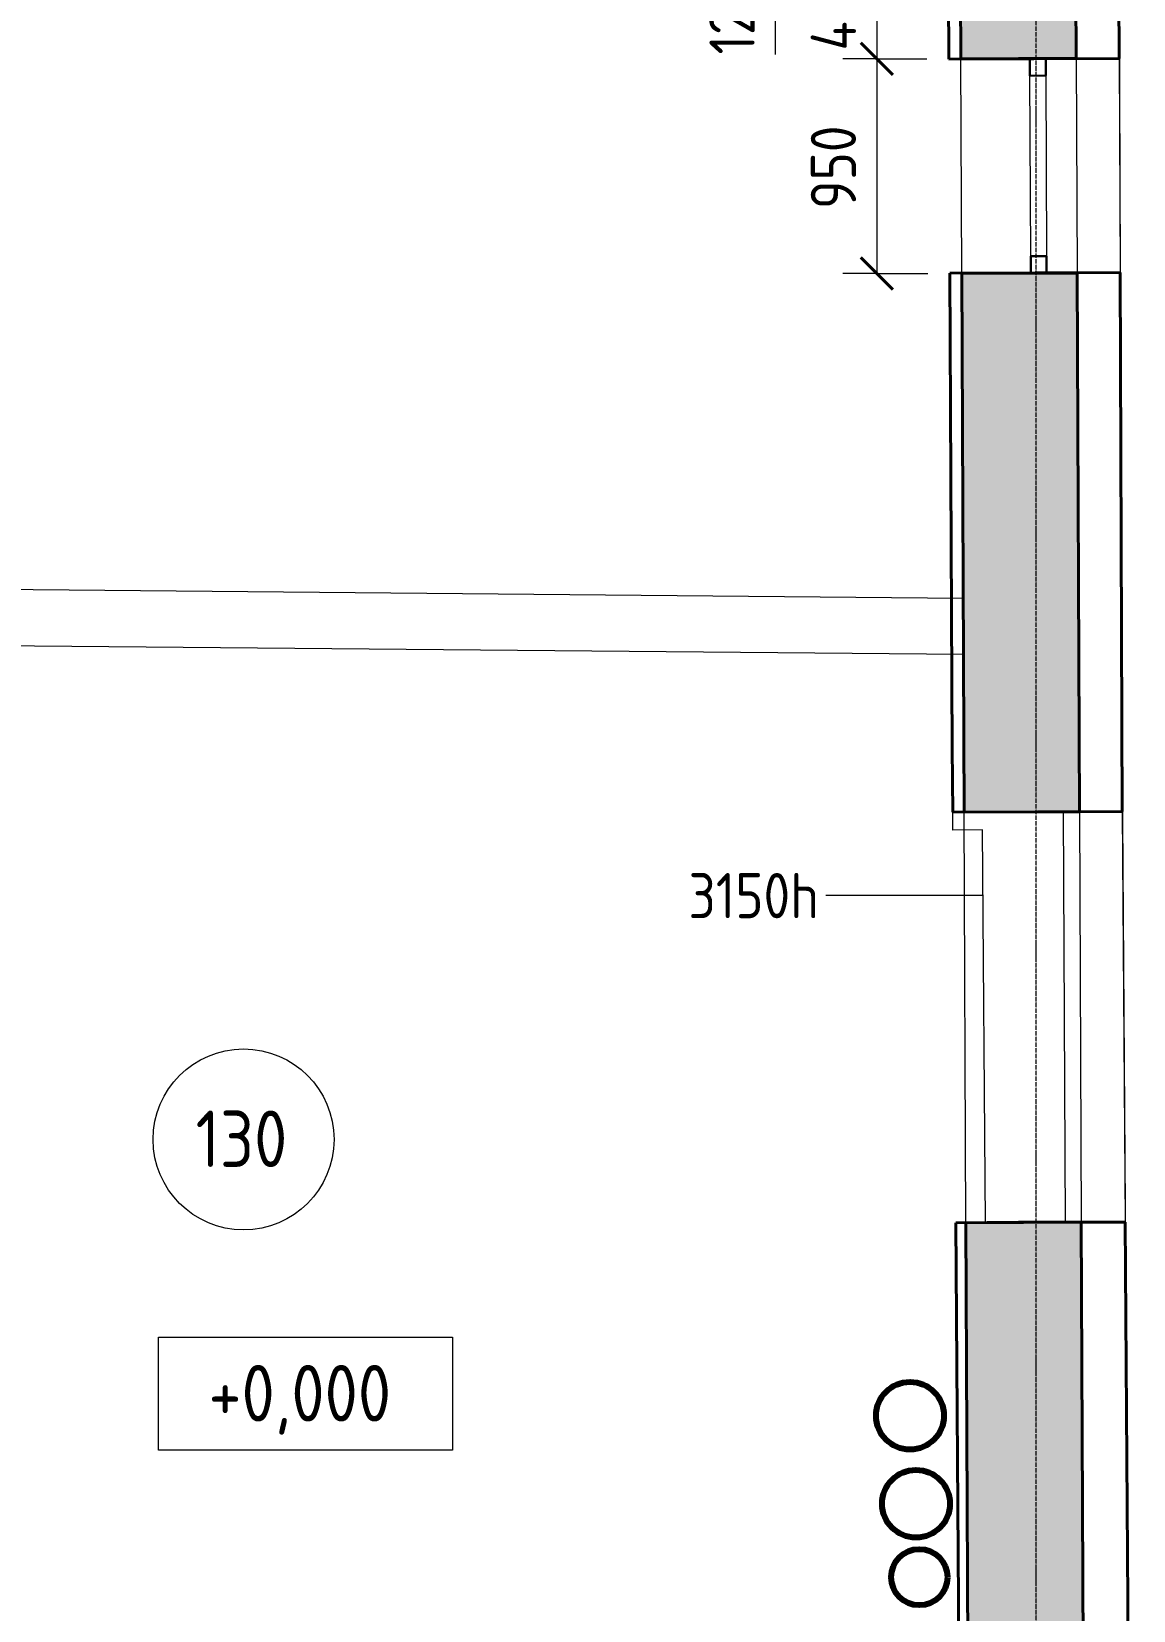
# Model space of a CAD drawing. Header units: millimetres. Extents: x -11886 to 68941, y -8130 to 45506.
# Drawn here: x 51468 to 56339, y 24425 to 31407 of the extents above; entities that cross this region are included whole.
import ezdxf

# ---------------------------------------------------------------- set-up
doc = ezdxf.new("R2010")
doc.units = ezdxf.units.MM
doc.linetypes.add('ADSK_Линия сетки', pattern=[25, 20, -2.5, 0, -2.5])
for name, color, linetype, lineweight in [('Аннотация', 7, 'Continuous', 9), ('Витраж', 7, 'Continuous', 18), ('Марки помещений', 7, 'Continuous', 20), ('Оси', 7, 'Continuous', 9), ('Отметки', 7, 'Continuous', 9), ('Перекрытие', 7, 'Continuous', 18), ('Размеры', 7, 'Continuous', 9), ('Размеры-100', 7, 'Continuous', 9), ('Стены', 7, 'Continuous', 18), ('Стены наружные', 7, 'Continuous', 18), ('стояки', 7, 'Continuous', 9)]:
    doc.layers.add(name, color=color, linetype=linetype, lineweight=lineweight)
for name, color, linetype, lineweight, true_color in [('Линии', 7, 'Continuous', 9, 0x00a600), ('планы со стояками отопление_dwg', 7, 'Continuous', 9, 0x767676), ('Стены разрез', 7, 'Continuous', 40, 0xbb5389)]:
    doc.layers.add(name, color=color, linetype=linetype, lineweight=lineweight, true_color=true_color)
doc.styles.add('GOST Common_1', font='GOST_Common.ttf', dxfattribs={"width": 0.9, "height": 200})
doc.styles.add('GOST Common_2', font='GOST_Common.ttf', dxfattribs={"width": 0.9, "height": 250})
doc.dimstyles.new('ADSK_Основной_2_мм_Округление_до_1_мм_1', dxfattribs={"dimscale": 304.8, "dimtxt": 201.142999, "dimasz": 0.463911, "dimexe": 0.492126, "dimexo": 0.492126, "dimgap": 0.098425, "dimtad": 1, "dimdec": 0, "dimdsep": 46, "dimtxsty": 'GOST Common_1', "dimblk1": 'OBLIQUE', "dimblk2": 'OBLIQUE', "dimsah": 1, "dimcen": 0.09, "dimdle": 0.492126, "dimazin": 2, "dimtfac": 1, "dimtdec": 4, "dimtix": 1, "dimtmove": 1, "dimatfit": 3, "dimfxl": 1, "dimtvp": 1, "dimtolj": 1, "dimtzin": 0, "dimlwd": 20, "dimlwe": 20, "dimarcsym": 2})
doc.dimstyles.new('ADSK_Основной_2_мм_Округление_до_1_мм_2', dxfattribs={"dimscale": 304.8, "dimtxt": 201.142999, "dimasz": 0.463911, "dimexe": 0.492126, "dimexo": 0.492126, "dimgap": 0.098425, "dimtad": 1, "dimdec": 0, "dimdsep": 46, "dimtxsty": 'GOST Common_1', "dimblk1": 'OBLIQUE', "dimblk2": 'OBLIQUE', "dimsah": 1, "dimcen": 0.09, "dimdle": 0.492126, "dimazin": 2, "dimtfac": 1, "dimtdec": 4, "dimtix": 1, "dimtmove": 0, "dimatfit": 3, "dimfxl": 1, "dimtvp": 1, "dimtolj": 1, "dimtzin": 0, "dimlwd": 20, "dimlwe": 20, "dimarcsym": 2})

# ---------------------------------------------------------------- blocks, each defined once
blk = doc.blocks.new('Существующие стены 1 эт - Существующие стены 1 эт-653793-01 План 1-го этажа кладочный')
at = {"layer": 'Стены', "color": 243, "true_color": 0xbb5389}
for p, q in [((56256.8, 36643.2), (56287.6, 28354.9)), ((56086.6, 31287.8), (56276.7, 31288.5)), ((56276.7, 31288.5), (56280.2, 30341.5)), ((56280.2, 30341.5), (56090.7, 30340.8)), ((56287.6, 28354.9), (56339.4, 20901.7)), ((55591, 27954.9), (55540.6, 27954.7)), ((55541.2, 27876.5), (55540.6, 27954.7)), ((56290.3, 27958), (56101, 27957.1)), ((56290.3, 27958), (56303, 26143)), ((55672.6, 27877.5), (55541.2, 27876.5)), ((55685.1, 26140.6), (55672.6, 27877.5)), ((55831.6, 26141.6), (55685.1, 26140.6)), ((55971.6, 26142.6), (55831.6, 26141.6)), ((55971.6, 26142.6), (55971.6, 26141.6)), ((56108.8, 26142.2), (56303, 26143))]:
    blk.add_line(p, q, dxfattribs=at)
at = {"layer": 'Стены разрез'}
for p, q in [((55507.4, 34638.6), (55523.7, 31285.7)), ((56264.1, 34681.5), (56276.7, 31288.5)), ((56276.7, 31288.5), (55523.7, 31285.7)), ((55528.3, 30338.7), (56280.2, 30341.5)), ((55528.3, 30338.7), (55538.6, 28238.6)), ((56287.6, 28354.9), (56280.2, 30341.5)), ((56290.3, 27958), (56287.6, 28354.9)), ((55538.6, 28238.6), (55540.6, 27954.7)), ((56290.3, 27958), (55540.6, 27954.7)), ((55553.7, 26139.6), (55831.6, 26141.6)), ((55553.7, 26139.6), (55570.7, 23790.1)), ((55971.6, 26142.6), (55831.6, 26141.6)), ((56303, 26143), (55971.6, 26141.6)), ((55971.6, 26142.6), (55971.6, 26141.6)), ((56303, 26143), (56319.6, 23747.9))]:
    blk.add_line(p, q, dxfattribs=at)
blk = doc.blocks.new('Прямоугольный импост - 70х20_56мм-V114-01 План 1-го этажа кладочный')
at = {"layer": 'Витраж', "lineweight": 30}
for p, q in [((-76, 35), (0, 35)), ((-76, -35), (-76, 35)), ((0, 35), (0, -35)), ((0, -35), (-76, -35))]:
    blk.add_line(p, q, dxfattribs=at)
blk = doc.blocks.new('Прямоугольный импост - 70х20_56мм-V115-01 План 1-го этажа кладочный')
at = {"layer": 'Витраж', "lineweight": 30}
for p, q in [((0, 35), (-76, 35)), ((-76, 35), (-76, -35)), ((0, -35), (0, 35)), ((-76, -35), (0, -35))]:
    blk.add_line(p, q, dxfattribs=at)
blk = doc.blocks.new('Прямоугольный импост - 70х60мм-1256187-01 План 1-го этажа кладочный')
at = {"layer": 'Витраж'}
for p, q in [((55885.4, 30414.3), (55881.9, 31212.3)), ((55951.9, 31212.6), (55955.4, 30414.6))]:
    blk.add_line(p, q, dxfattribs=at)
blk = doc.blocks.new('планы со стояками отопление_dwg-1484427-01 План 1-го этажа кладочный')
at = {"layer": 'стояки', "color": 116, "lineweight": 80, "true_color": 0x007f3f}
blk.add_circle((227747.2, 181363.3), 149.9, dxfattribs=at)
at = {"layer": 'стояки', "color": 6, "lineweight": 80, "true_color": 0xff00ff}
blk.add_circle((227773.6, 180974), 149.9, dxfattribs=at)
at = {"layer": 'стояки', "color": 246, "lineweight": 80, "true_color": 0x7f001f}
blk.add_circle((227788.2, 180649.3), 124.3, dxfattribs=at)
blk = doc.blocks.new('ADSK_Марка_Помещение_ОдноЗначение - Номер-247393-01 План 1-го этажа кладочный')
at = {"layer": 'Марки помещений'}
blk.add_circle((0, 0), 4, dxfattribs=at)
blk = doc.blocks.new('DIMBLOCK568-01 План 1-го этажа кладочный')
at = {"layer": 'Размеры-100', "lineweight": 20, "transparency": 16777216}
for p, q in [((55204.3, 31988.1), (55204.3, 31718.1)), ((54756.3, 31647.3), (55204.3, 31778.1)), ((55204.3, 31838.1), (55154.3, 31838.1)), ((55204.3, 31838.1), (55354.3, 31838.1)), ((55204.3, 31718.1), (55154.3, 31718.1)), ((55204.3, 31718.1), (55354.3, 31718.1)), ((54756.3, 31306.4), (54756.3, 31647.3))]:
    blk.add_line(p, q, dxfattribs=at)
at = {"layer": 'Размеры-100', "lineweight": 40, "transparency": 16777216}
for p, q in [((55204.3, 31838.1), (55133.6, 31908.8)), ((55204.3, 31718.1), (55133.6, 31788.8)), ((55204.3, 31838.1), (55275, 31767.4)), ((55204.3, 31718.1), (55275, 31647.4))]:
    blk.add_line(p, q, dxfattribs=at)
at = {"layer": 'Размеры-100', "color": 0, "lineweight": 20, "transparency": 16777216, "insert": (54464.9, 31306.4), "char_height": 200, "width": 409.104, "attachment_point": 1, "rotation": 90, "line_spacing_factor": 1.022761, "style": 'GOST Common_1'}
blk.add_mtext('120', dxfattribs=at)
blk = doc.blocks.new('_Oblique')
at = {"color": 0, "linetype": 'ByBlock', "lineweight": -2}
blk.add_line((-0.5, -0.5), (0.5, 0.5), dxfattribs=at)
blk = doc.blocks.new('DIMBLOCK569-01 План 1-го этажа кладочный')
at = {"layer": 'Размеры-100', "lineweight": 40, "transparency": 16777216}
for p, q in [((55204.3, 31718.1), (55133.6, 31788.8)), ((55204.3, 31718.1), (55275, 31647.4)), ((55204.3, 31287), (55133.6, 31357.7)), ((55204.3, 31287), (55275, 31216.3))]:
    blk.add_line(p, q, dxfattribs=at)
at = {"layer": 'Размеры-100', "lineweight": 20, "transparency": 16777216}
for p, q in [((55204.3, 31718.1), (55154.3, 31718.1)), ((55204.3, 31718.1), (55204.3, 31287)), ((55204.3, 31718.1), (55354.3, 31718.1)), ((55204.3, 31287), (55054.3, 31287)), ((55204.3, 31287), (55426.6, 31287))]:
    blk.add_line(p, q, dxfattribs=at)
at = {"layer": 'Размеры-100', "color": 0, "lineweight": 20, "transparency": 16777216, "insert": (54913, 31323.6), "char_height": 200, "width": 429.56, "attachment_point": 1, "rotation": 90, "line_spacing_factor": 1.022761, "style": 'GOST Common_1'}
blk.add_mtext('431', dxfattribs=at)
blk = doc.blocks.new('DIMBLOCK570-01 План 1-го этажа кладочный')
at = {"layer": 'Размеры-100', "lineweight": 40, "transparency": 16777216}
for p, q in [((55204.3, 31287), (55133.6, 31357.7)), ((55204.3, 31287), (55275, 31216.3)), ((55204.3, 30337), (55133.6, 30407.7)), ((55204.3, 30337), (55275, 30266.3))]:
    blk.add_line(p, q, dxfattribs=at)
at = {"layer": 'Размеры-100', "lineweight": 20, "transparency": 16777216}
for p, q in [((55204.3, 31287), (55054.3, 31287)), ((55204.3, 31287), (55204.3, 30337)), ((55204.3, 31287), (55426.6, 31287)), ((55204.3, 30337), (55054.3, 30337)), ((55204.3, 30337), (55430.7, 30337))]:
    blk.add_line(p, q, dxfattribs=at)
at = {"layer": 'Размеры-100', "color": 0, "lineweight": 20, "transparency": 16777216, "insert": (54913, 30622.8), "char_height": 200, "width": 454.106, "attachment_point": 1, "rotation": 90, "line_spacing_factor": 1.022761, "style": 'GOST Common_1'}
blk.add_mtext('950', dxfattribs=at)
blk = doc.blocks.new('Высотные отметки - Рамка-5093-01 План 1-го этажа кладочный')
at = {"layer": 'Аннотация', "lineweight": 20}
for p, q in [((-6.5, 0), (-6.5, 5)), ((-6.5, 5), (6.5, 5)), ((6.5, 5), (6.5, 0)), ((6.5, 0), (-6.5, 0))]:
    blk.add_line(p, q, dxfattribs=at)

msp = doc.modelspace()

# ---------------------------------------------------------------- hatches: boundary and pattern name
at = {"layer": 'Стены наружные', "true_color": 0xc0c0c0}
h = msp.add_hatch(color=9, dxfattribs=at)
h.paths.add_polyline_path([(56131.7, 20861.6), (56126.9, 21975.3), (55616.9, 21973.1), (55621.7, 20863.9), (56126.9, 20861.6)])
h.paths.add_polyline_path([(55609, 23793.1), (56119, 23795.3), (56108.8, 26142.1), (55598.8, 26139.9), (55608.5, 23913)])
h.paths.add_polyline_path([(55591, 27954.9), (56101, 27957.1), (56090.7, 30339.2), (55580.7, 30337), (55591, 27954.9)])
h.paths.add_polyline_path([(55576.6, 31287), (56086.6, 31289.2), (56072, 34652.5), (55562, 34650.3), (55574.8, 31701.6)])
h.paths.add_polyline_path([(55554.4, 36420.3), (56064.4, 36422.5), (56032.6, 43759.2), (55522.6, 43759.2), (55554.4, 36420.5)])

# ---------------------------------------------------------------- linework, layer by layer
at = {"layer": 'Аннотация'}
for p, q in [((54985.2, 27586.3), (54979.5, 27586.3)), ((55676.9, 27586.3), (54985.2, 27586.3))]:
    msp.add_line(p, q, dxfattribs=at)
at = {"layer": 'Линии', "color": 8, "lineweight": 18, "true_color": 0x808080}
for p, q in [((49685.2, 28956.7), (55586.9, 28902.5)), ((55588, 28652.5), (49685.6, 28706.7))]:
    msp.add_line(p, q, dxfattribs=at)
at = {"layer": 'Оси', "linetype": 'ADSK_Линия сетки'}
msp.add_line((55909.9, -4984.8), (55909.9, 44534.8), dxfattribs=at)
at = {"layer": 'Перекрытие', "color": 7, "true_color": 0xffffff}
msp.add_line((56038.8, 26141.8), (56031, 27956.8), dxfattribs=at)
at = {"layer": 'Стены наружные', "lineweight": 40}
for p, q in [((56086.6, 31289.2), (56072, 34652.5)), ((55574.8, 31690.1), (55576.6, 31287)), ((55576.6, 31287), (56086.6, 31289.2)), ((56090.7, 30339.2), (55580.7, 30337)), ((55580.7, 30337), (55591, 27954.9)), ((56101, 27957.1), (56090.7, 30339.2)), ((55591, 27954.9), (56101, 27957.1)), ((56108.8, 26142.1), (55598.8, 26139.9)), ((55598.8, 26139.9), (55609, 23793.1)), ((56119, 23795.3), (56108.8, 26142.1))]:
    msp.add_line(p, q, dxfattribs=at)
at = {"layer": 'Стены наружные'}
for p, q in [((55580.7, 30337), (55576.6, 31285.9)), ((56086.6, 31289.2), (56090.7, 30339.2)), ((55598.8, 26139.9), (55591, 27954.9)), ((56101, 27957.1), (56108.8, 26142.1))]:
    msp.add_line(p, q, dxfattribs=at)

# ---------------------------------------------------------------- block references
at = {"layer": 'Витраж', "rotation": 90.24789436769659}
msp.add_blockref('Прямоугольный импост - 70х20_56мм-V115-01 План 1-го этажа кладочный', (55916.6, 31288.5), dxfattribs=at)
at = {"layer": 'Витраж'}
msp.add_blockref('Прямоугольный импост - 70х60мм-1256187-01 План 1-го этажа кладочный', (0, 0), dxfattribs=at)
at = {"layer": 'Витраж', "extrusion": (0, 0, -1), "rotation": 269.7521056323035}
msp.add_blockref('Прямоугольный импост - 70х20_56мм-V114-01 План 1-го этажа кладочный', (-55920.7, 30338.5), dxfattribs=at)
at = {"layer": 'Марки помещений', "xscale": 99.99999999999993, "yscale": 99.99999999999993, "zscale": 99.99999999999993}
msp.add_blockref('ADSK_Марка_Помещение_ОдноЗначение - Номер-247393-01 План 1-го этажа кладочный', (52405.2, 26508.1), dxfattribs=at)
at = {"layer": 'Отметки', "lineweight": 20, "xscale": 99.99999999999993, "yscale": 99.99999999999993, "zscale": 99.99999999999993}
msp.add_blockref('Высотные отметки - Рамка-5093-01 План 1-го этажа кладочный', (52678.7, 25134.2), dxfattribs=at)
at = {"layer": 'планы со стояками отопление_dwg', "color": 6, "true_color": 0xff00ff}
msp.add_blockref('планы со стояками отопление_dwg-1484427-01 План 1-го этажа кладочный', (-172395.5, -156077), dxfattribs=at)
at = {"layer": 'Стены разрез'}
msp.add_blockref('Существующие стены 1 эт - Существующие стены 1 эт-653793-01 План 1-го этажа кладочный', (0, 0), dxfattribs=at)

# ---------------------------------------------------------------- texts
at = {"layer": 'Аннотация', "insert": (54372.3, 27686.3), "char_height": 200, "width": 735.949, "attachment_point": 1, "style": 'GOST Common_1'}
msp.add_mtext('3150h', dxfattribs=at)
at = {"layer": 'Марки помещений', "lineweight": 9, "insert": (52193.2, 26635.9), "char_height": 250, "width": 526.709, "attachment_point": 1, "style": 'GOST Common_2'}
msp.add_mtext('130', dxfattribs=at)
at = {"layer": 'Отметки', "lineweight": 20, "insert": (52250.1, 25510.9), "char_height": 250, "width": 1028.823, "attachment_point": 1, "line_spacing_factor": 1.022761, "style": 'GOST Common_2'}
msp.add_mtext('+0,000', dxfattribs=at)

# ---------------------------------------------------------------- dimensions: what is measured, and where the dimension line sits
at = {"layer": 'Размеры', "lineweight": 20}
dim = msp.add_linear_dim(base=(55204.3, 31718.1), p1=(55304.3, 31838.1), p2=(55304.3, 31718.1), angle=90, dimstyle='ADSK_Основной_2_мм_Округление_до_1_мм_1', override={"dimpost": '<>', "dimfxl": 120}, dxfattribs=at)
dim.commit()
dim.dimension.update_dxf_attribs({"geometry": 'DIMBLOCK568-01 План 1-го этажа кладочный', "text_midpoint": (54598.3, 31510.9), "dimtype": 160, "text_rotation": 90})
for base, p1, p2, override, picture, middle in [((55204.3, 31287), (55304.3, 31718.1), (55576.6, 31287), {"dimpost": '<>', "dimfxl": 509.852679}, 'DIMBLOCK569-01 План 1-го этажа кладочный', (55074.3, 31502.5)), ((55204.3, 30337), (55576.6, 31287), (55580.7, 30337), {"dimpost": '<>', "dimfxl": 950}, 'DIMBLOCK570-01 План 1-го этажа кладочный', (55074.3, 30812))]:
    dim = msp.add_linear_dim(base=base, p1=p1, p2=p2, angle=90, dimstyle='ADSK_Основной_2_мм_Округление_до_1_мм_2', override=override, dxfattribs=at)
    dim.commit()
    dim.dimension.update_dxf_attribs({"geometry": picture, "text_midpoint": middle})

doc.saveas('drawing.dxf')
